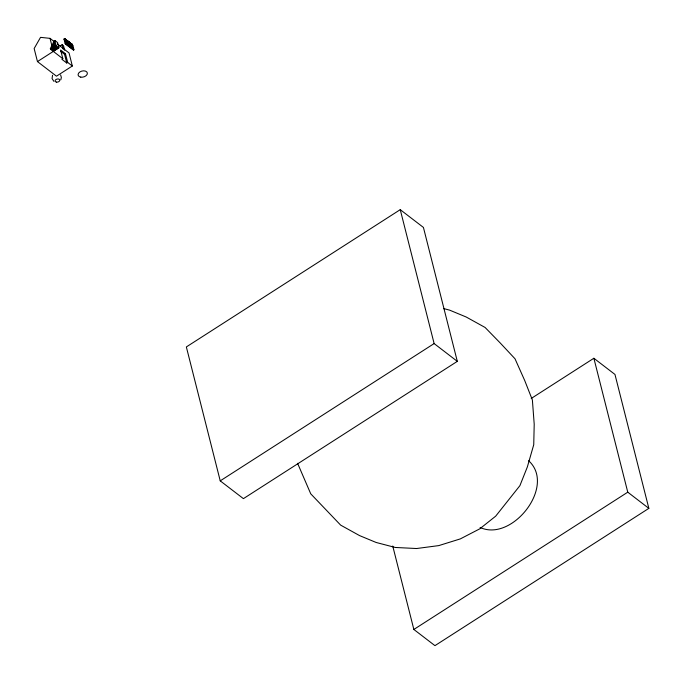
<?xml version="1.0" encoding="UTF-8"?>
<svg xmlns="http://www.w3.org/2000/svg" width="683" height="683" viewBox="0 0 683 683"><rect width="100%" height="100%" fill="white"/><g stroke="black" fill="none" stroke-linecap="round" stroke-linejoin="round"><path stroke-width="1.02" d="M71.578 43.755L70.981 44.66L71.578 43.755L72.833 45.42L73.935 49.774L73.465 50.072L65.167 43.703L64.065 39.349L64.663 38.453L65.918 40.118L67.019 44.463L66.55 44.762M64.304 39.204L64.424 38.598L65.688 40.263L66.388 39.776L67.711 45.001L67.241 45.3M64.663 38.453L65.636 43.405L73.935 49.774M66.046 39.512L65.448 40.417L66.046 39.512L67.301 41.176L68.402 45.53L67.933 45.829M66.832 41.475L67.429 40.57L68.684 42.235L69.786 46.589L69.316 46.888M68.624 46.359L69.094 46.06L67.771 40.835L67.071 41.33L67.19 40.724L69.837 43.447L70.537 42.961L71.86 48.186L71.391 48.484M67.301 41.176L67.429 40.57M68.812 41.637L68.215 42.534L68.812 41.637L70.067 43.302L71.169 47.648L70.699 47.947M69.598 43.601L70.195 42.696L71.45 44.361L72.552 48.715L72.082 49.014M69.837 43.447L69.956 42.841L72.833 45.42M70.067 43.302L70.195 42.696M52.54 75.241L52.062 78.554L53.88 81.354M60.804 79.834L61.359 77.461L60.616 74.934M54.145 41.526L50.013 38.35L40.536 37.352L34.15 48.536L37.454 61.581L58.917 47.81L57.594 42.594L54.828 40.468L53.889 41.065L55.212 46.29L57.978 48.408M54.111 41.936L53.18 42.534L54.281 46.888L57.048 49.005M53.402 43.405L52.463 44.002L53.351 47.486L56.117 49.611M52.685 44.873L51.754 45.471L52.412 48.083L55.178 50.209L54.964 49.338M51.976 46.342L51.037 46.939L51.481 48.681L54.247 50.807L54.025 49.936M64.065 39.349L65.005 38.718L66.328 43.934L65.858 44.233M37.454 61.581L56.476 76.189L72.338 66.003L67.668 62.418L66.738 63.015L61.897 59.301L62.827 58.704L50.551 49.278L50.329 48.408L52.19 47.212M65.32 38.957L64.193 38.752M50.551 49.278L56.143 45.684L58.917 47.81M66.703 40.024L67.071 41.33M59.976 46.085L62.144 44.685L63.528 45.752L64.663 50.243M68.095 41.082L66.96 40.869M65.167 43.703L65.636 43.405M69.478 42.141L68.693 42.201L69.154 41.902L70.477 47.118L70.008 47.417M72.244 44.267L71.459 44.318L71.92 44.019L73.465 50.072M60.497 51.225L64.535 54.316L65.466 53.718L67.668 62.418M72.774 49.543L73.243 49.244M400.247 209.655L186.348 346.938L220.233 480.858L243.413 498.641L457.311 361.358L423.426 227.439L400.247 209.655L434.132 343.575L457.311 361.358M220.233 480.858L434.132 343.575M531.22 398.471L593.869 358.259L614.965 374.446L648.85 508.365L434.951 645.648L413.855 629.461L392.742 546.024M413.855 629.461L627.762 492.178L648.85 508.365M443.557 308.554L449.576 310.125L466.173 316.997L485.101 327.473L500.255 343.011L515.008 358.78L524.723 380.542L532.381 399.99L534.208 424.211L533.739 444.727L527.344 466.967L519.9 485.664L495.679 516.169L479.731 528.855L460.333 538.896L438.793 545.597L416.587 548.526L395.226 547.459L376.171 542.481L359.574 535.6L340.646 525.125L310.739 493.818L297.583 463.305M480.098 527.438C512.011 542.464 556.525 486.04 528.599 460.692M57.457 44.062L69.043 52.95L72.338 66.003M65.466 53.718L60.625 50.004L62.827 58.704M50.329 48.408L53.095 50.533L53.317 51.404M593.869 358.259L627.762 492.178M62.144 44.685L63.28 49.185M64.535 54.316L66.738 63.015M54.828 40.468L56.143 45.684M50.013 38.35L52.07 46.47M56.51 82.122A2.365 1.537 -14.2 0 0 59.745 80.048A2.365 1.537 -14.2 0 0 56.057 79.493A2.365 1.537 -14.2 0 0 56.51 82.122M80.765 77.136A4.73 3.074 -14.2 0 0 87.356 73.09A4.73 3.074 -14.2 0 0 80.065 71.835A4.73 3.074 -14.2 0 0 80.765 77.136"/></g></svg>
